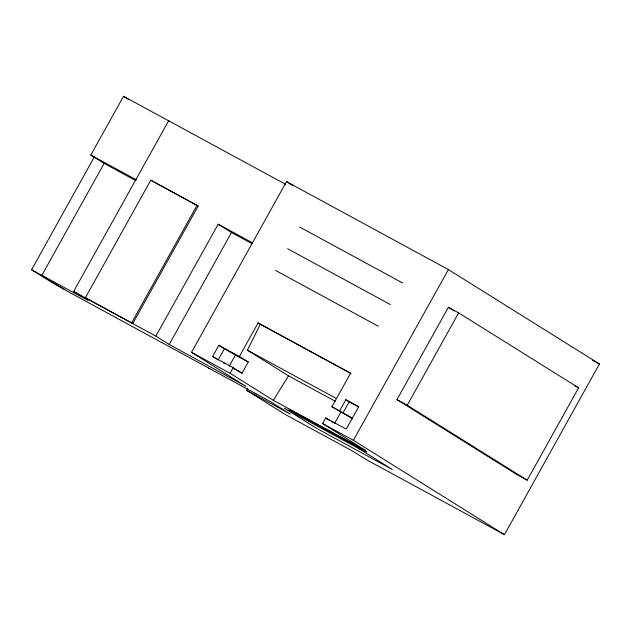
<?xml version="1.0" encoding="UTF-8"?>
<svg xmlns="http://www.w3.org/2000/svg" width="631" height="631" viewBox="0 0 631 631"><rect width="100%" height="100%" fill="white"/><g stroke="black" fill="none" stroke-linecap="round" stroke-linejoin="round"><path stroke-width="0.95" d="M335.179 401.213L288.493 375.847L247.399 350.166L260.311 324.287L258.087 322.898L239.394 356.476L248.283 362.028L242.052 373.221L236.909 370.429M135.823 180.632L104.131 163.405L90.801 155.076L123.51 96.314L285.598 184.299M64.039 289.227L53.761 283.642L31.55 269.76L94.579 156.52M104.131 163.405L41.827 275.345L66.263 290.615L270.368 401.608L290.355 414.102L246.674 390.368L247.628 388.657M31.55 269.76L88.08 300.474L73.638 291.451L168.651 120.75L169.763 121.444M85.374 297.737L150.793 180.206L198.158 206.029L132.739 323.561L85.374 297.737L86.486 298.431M131.627 322.867L197.046 205.335M246.674 390.368L285.551 414.662L352.358 450.96L365.688 459.289L504.437 534.686L599.45 363.984L448.396 269.587L286.521 181.625L191.508 352.327L245.932 386.338L169.195 344.455L155.865 336.126L218.168 224.194L252.424 242.809M169.195 344.455L231.498 232.523L218.168 224.194M218.839 345.307L224.391 348.777L218.16 359.97L212.608 356.499L218.839 345.307L239.394 356.476M229.203 366.24L235.434 355.048L248.283 362.028M352.5 418.203L339.604 410.931L345.835 399.738L358.684 406.719L346.222 429.104L325.667 417.935L322.551 423.535L365.87 450.605L273.365 400.338L230.047 373.268L233.162 367.668L212.608 356.499M352.776 418.81L331.898 406.743L350.591 373.158L258.087 322.898M334.556 423.488L340.787 412.295M342.941 413.013L349.172 401.821L345.835 399.738M504.437 534.686L353.384 440.288L448.396 269.587M396.97 399.636L448.373 307.289L458.65 312.873L578.603 387.836L527.2 480.183L516.923 474.599L396.97 399.636L407.247 405.22L527.2 480.183M407.247 405.22L458.65 312.873M273.365 400.338L288.493 375.847M592.525 360.222L599.45 363.984M299.709 227.065L402.491 282.917M574.32 385.509L578.603 387.836M287.641 248.748L390.423 304.599M198.158 206.029L150.793 180.206M90.801 155.076L136.217 179.756M231.498 232.523L252.053 243.692M275.573 270.439L378.355 326.29M260.311 324.287L351.081 373.607M349.172 401.821L358.589 406.94M247.399 350.166L336.441 398.547M331.898 406.743L339.604 410.931M233.486 368.567L235.197 369.498M191.508 352.327L230.047 373.268M322.551 423.535L353.384 440.288M73.638 291.451L155.865 336.126M224.391 348.777L235.434 355.048M223.256 362.864L224.959 363.835M286.521 181.625L293.115 185.751M123.51 96.314L128.432 99.39M448.373 307.289L454.202 310.933M325.667 417.935L329.666 420.435M331.299 421.453L332.923 422.47M233.162 367.668L242.052 373.221M254.948 393.231L256.06 393.925M208.695 368.102L209.807 368.796M361.145 448.491L289.195 409.393L366.698 451.962L361.145 448.491M359.733 449.114L284.431 408.202L316.975 428.544L392.277 469.456L359.733 449.114"/></g></svg>
